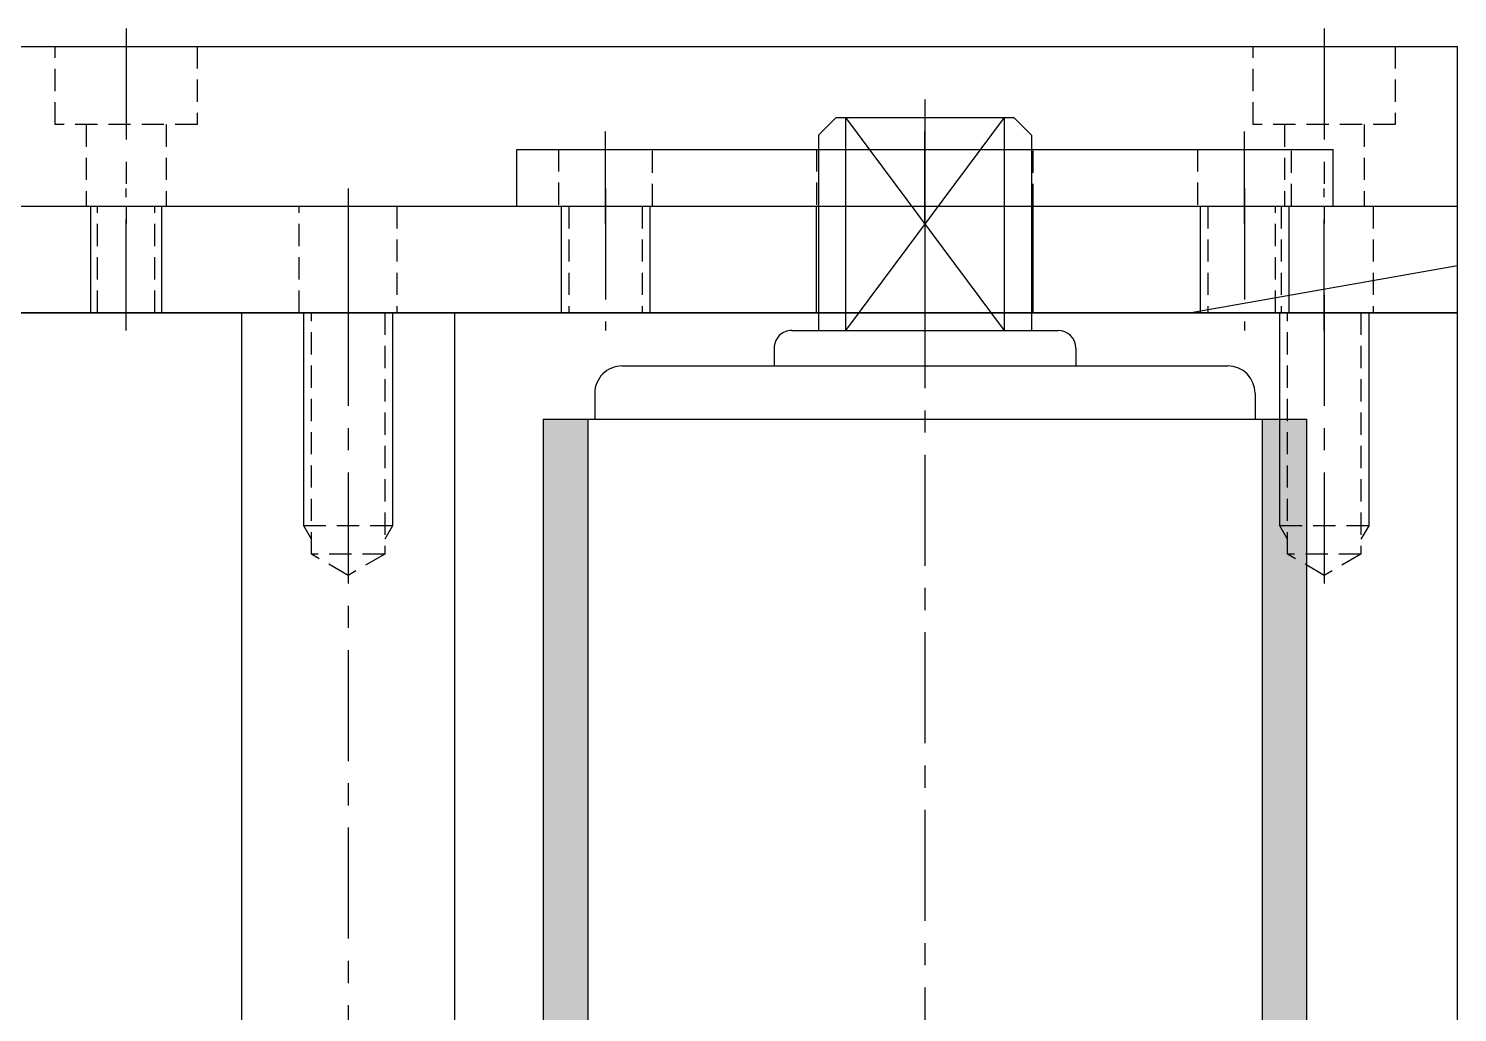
# Model space of a CAD drawing. Header units: inches. Extents: x 0 to 77285, y -118 to 40065.
# Drawn here: x 13224.7 to 13305.2, y 16839.6 to 16895.1 of the extents above; entities that cross this region are included whole.
import ezdxf

# ---------------------------------------------------------------- set-up
doc = ezdxf.new("R2010")
doc.units = ezdxf.units.IN
doc.header["$LTSCALE"] = 5
doc.header["$MEASUREMENT"] = 0
doc.linetypes.add('CENTER', pattern=[2, 1.25, -0.25, 0.25, -0.25])
doc.linetypes.add('HIDDEN', pattern=[0.375, 0.25, -0.125])
for name, color, linetype in [('11', 1, 'CENTER'), ('22', 2, 'HIDDEN'), ('77', 40, 'HIDDEN'), ('B', 123, 'Continuous'), ('G', 231, 'Continuous'), ('T', 3, 'Continuous'), ('Y', 60, 'Continuous')]:
    doc.layers.add(name, color=color, linetype=linetype)

# ---------------------------------------------------------------- blocks, each defined once
blk = doc.blocks.new('A$C2e1bd1ee')
h = blk.add_hatch(color=256)
h.dxf.hatch_style = 1
h.paths.add_polyline_path([(355, 21.5), (0, 21.5), (0, 19), (355, 19)])
h.paths.add_polyline_path([(355, -19), (0, -19), (0, -21.5), (355, -21.5)])
for p, q in [((0, -21.5), (0, 21.5)), ((0, 21.5), (355, 21.5)), ((-1.46, 18.6), (0, 18.6)), ((0, 19), (355, 19)), ((-3, -17.06), (-3, 17.06)), ((-4, 8.5), (-3, 8.5)), ((-5, -7.5), (-5, 7.5)), ((-17, 5), (-16, 6)), ((-16, 6), (-5, 6)), ((-17, -5), (-17, 5)), ((-17, 4.472), (-5, 4.472)), ((-17, 4.472), (-5, -4.472)), ((-17, -4.472), (-5, 4.472)), ((-17, -4.472), (-5, -4.472)), ((-17, -5), (-16, -6)), ((-16, -6), (-5, -6)), ((-4, -8.5), (-3, -8.5)), ((-1.46, -18.6), (0, -18.6)), ((0, -19), (355, -19)), ((0, -21.5), (355, -21.5))]:
    blk.add_line(p, q)
for centre, radius, start, end in [((-1.46, 17.06), 1.54, 90, 180), ((-4, 7.5), 1, 90, 180), ((-4, -7.5), 1, 180, 270), ((-1.46, -17.06), 1.54, 180, 270)]:
    blk.add_arc(centre, radius, start, end)
at = {"layer": '11'}
blk.add_line((-18, 0), (373, 0), dxfattribs=at)
blk = doc.blocks.new('A$Cf2b6a52b')
for p, q in [((-30, 6), (255, 6)), ((218.9, 0), (218.9, 6)), ((231.1, 0), (231.1, 6)), ((255, 0), (255, 6)), ((-30, 0), (255, 0))]:
    blk.add_line(p, q)
at = {"layer": '11'}
for p, q in [((225, 8), (225, -2)), ((180, -1, 0), (180, 7, 0)), ((180, -1, 0), (180, 7, 0)), ((192.5, 7), (192.5, -1)), ((207, 7), (207, -1)), ((243, 7), (243, -1)), ((247.5, -1), (247.5, 7)), ((247.5, -1), (247.5, 7))]:
    blk.add_line(p, q, dxfattribs=at)
at = {"layer": '22'}
for p, q in [((178.379, 0, 0), (178.379, 6, 0)), ((181.621, 0, 0), (181.621, 6, 0)), ((189.75, 0), (189.75, 6)), ((195.25, 6), (195.25, 0)), ((204.933, 6), (204.933, 0)), ((209.067, 6), (209.067, 0)), ((240.933, 6), (240.933, 0)), ((245.067, 6), (245.067, 0))]:
    blk.add_line(p, q, dxfattribs=at)
at = {"layer": '77'}
for p, q in [((244.75, 0), (244.75, 6)), ((250.25, 6), (250.25, 0))]:
    blk.add_line(p, q, dxfattribs=at)
at = {"layer": 'T'}
for p, q in [((178, 0, 0), (178, 6, 0)), ((182, 0, 0), (182, 6, 0)), ((204.5, 6), (204.5, 0)), ((209.5, 6), (209.5, 0)), ((240.5, 6), (240.5, 0)), ((245.5, 6), (245.5, 0))]:
    blk.add_line(p, q, dxfattribs=at)
blk = doc.blocks.new('A$C284e43e4')
for p, q in [((-9, -142.5), (-9, 142.5)), ((3.355, 142.5), (-9, 142.5)), ((0, -142.5), (0, 142.5)), ((3.355, 142.5), (6, 127.5)), ((6, -127.5), (6, 127.5))]:
    blk.add_line(p, q)
at = {"layer": '11'}
for p, q in [((-10, 135), (1, 135)), ((-10, 67.5, 0), (1, 67.5, 0))]:
    blk.add_line(p, q, dxfattribs=at)
at = {"layer": '22'}
for p, q in [((-9, 139), (-4.6, 139)), ((-4.6, 139), (-4.6, 131)), ((-4.6, 137.25), (0, 137.25)), ((-4.6, 132.75), (0, 132.75)), ((-4.6, 131), (-9, 131)), ((-9, 71.5, 0), (-4.6, 71.5, 0)), ((-4.6, 71.5, 0), (-4.6, 63.5, 0)), ((-4.6, 69.75, 0), (0, 69.75, 0)), ((-4.6, 65.25, 0), (0, 65.25, 0)), ((-4.6, 63.5, 0), (-9, 63.5, 0))]:
    blk.add_line(p, q, dxfattribs=at)
blk = doc.blocks.new('A$C8ed1b21d')
for p, q in [((367, 0), (0, 0)), ((0, 0), (0, -285))]:
    blk.add_line(p, q)
at = {"layer": '11'}
blk.add_line((-1, -7.5), (15.793, -7.5), dxfattribs=at)
at = {"layer": '22'}
for p, q in [((0, -5.433), (13.6, -5.433)), ((12, -5), (12, -10)), ((13.6, -5.433), (14.793, -7.5)), ((13.6, -5.433), (13.6, -9.567)), ((14.793, -7.5), (13.6, -9.567)), ((13.6, -9.567), (0, -9.567))]:
    blk.add_line(p, q, dxfattribs=at)
at = {"layer": 'T'}
for p, q in [((0, -5), (12, -5)), ((12, -5), (12.75, -5.433)), ((12.75, -9.567), (12, -10)), ((12, -10), (0, -10))]:
    blk.add_line(p, q, dxfattribs=at)
blk = doc.blocks.new('A$Cb8b4a96a')
for p, q in [((0, -6), (0, 6)), ((0, 6), (367, 6)), ((0, -6), (367, -6))]:
    blk.add_line(p, q)
at = {"layer": '11'}
blk.add_line((-1, 0), (368, 0), dxfattribs=at)
at = {"layer": '22'}
for p, q in [((12, 2.5), (12, -2.5)), ((0, 2.067), (13.6, 2.067)), ((13.6, 2.067), (14.793, 0)), ((13.6, 2.067), (13.6, -2.067)), ((14.793, 0), (13.6, -2.067)), ((13.6, -2.067), (0, -2.067))]:
    blk.add_line(p, q, dxfattribs=at)
at = {"layer": 'T'}
for p, q in [((0, 2.5), (12, 2.5)), ((12, 2.5), (12.75, 2.067)), ((12.75, -2.067), (12, -2.5)), ((12, -2.5), (0, -2.5))]:
    blk.add_line(p, q, dxfattribs=at)
blk = doc.blocks.new('A$C872dc677')
for p, q in [((-23, 3.2), (-23, 0)), ((-23, 3.2), (23, 3.2)), ((23, 3.2), (23, 0)), ((-23, 0), (23, 0))]:
    blk.add_line(p, q)
at = {"layer": '11'}
for p, q in [((-18, 4.2), (-18, -1)), ((0, 4.2), (0, -1)), ((18, 4.2), (18, -1))]:
    blk.add_line(p, q, dxfattribs=at)
at = {"layer": '22'}
for p, q in [((-20.65, 0), (-20.65, 3.2)), ((-15.35, 3.2), (-15.35, 0)), ((-6.1, 0), (-6.1, 3.2)), ((6.1, 3.2), (6.1, 0)), ((15.35, 0), (15.35, 3.2)), ((20.65, 3.2), (20.65, 0))]:
    blk.add_line(p, q, dxfattribs=at)
blk = doc.blocks.new('A$C740f11e8')
for name, p in [('A$C8ed1b21d', (-183.5, 142.5)), ('A$Cb8b4a96a', (-183.5, 80))]:
    blk.add_blockref(name, p)
at = {"rotation": 90}
blk.add_blockref('A$Cf2b6a52b', (-183.5, -112.5), dxfattribs=at)
at = {"layer": 'B'}
blk.add_blockref('A$C2e1bd1ee', (-177.5, 112.5), dxfattribs=at)
at = {"layer": 'G'}
blk.add_blockref('A$C284e43e4', (-189.5, 0), dxfattribs=at)
at = {"layer": 'Y', "xscale": -1, "rotation": 270}
blk.add_blockref('A$C872dc677', (-192.7, 112.5), dxfattribs=at)
blk = doc.blocks.new('A$Ca5de7116')
blk.add_blockref('A$C740f11e8', (0, 0))

msp = doc.modelspace()

# ---------------------------------------------------------------- block references
at = {"rotation": 270}
msp.add_blockref('A$Ca5de7116', (13162.6504291, 16695.55047629, 0), dxfattribs=at)

doc.saveas('drawing.dxf')
